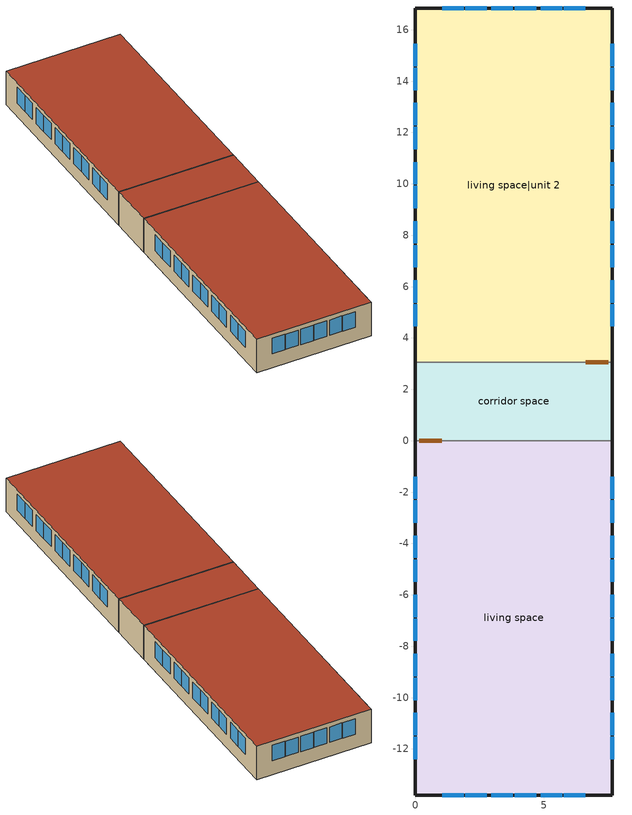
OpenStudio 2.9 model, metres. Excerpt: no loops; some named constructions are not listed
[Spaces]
living space
 floor foundation (FloorFndGrndFinSlab): 0,-13.8 0,0 7.66,0 7.66,-13.8 z0
 wall outside (WallExtInsFin): 0,0 0,-13.8 7.66,-13.8 7.66,0 z0:2.44
 wall adiabatic (WallIntFinUninsFin): 7.66,0 0,0 z0:2.44
 window (WindowConstruction): 1.05,-13.8 1.89,-13.8 / 1.95,-13.8 2.78,-13.8 / 2.96,-13.8 3.8,-13.8 / 3.86,-13.8 4.7,-13.8 / 4.88,-13.8 5.72,-13.8 / 5.78,-13.8 6.62,-13.8 z1.02:2.13; 0,-1.4 0,-2.27 / 0,-2.33 0,-3.2 / 0,-3.7 0,-4.57 / 0,-4.63 0,-5.5 / 0,-6 0,-6.87 / 0,-6.93 0,-7.8 / 0,-8.3 0,-9.17 / 0,-9.23 0,-10.1 / 0,-10.6 0,-11.47 / 0,-11.53 0,-12.4 / 7.66,-12.4 7.66,-11.53 / 7.66,-11.47 7.66,-10.6 / 7.66,-10.1 7.66,-9.23 / 7.66,-9.17 7.66,-8.3 / 7.66,-7.8 7.66,-6.93 / 7.66,-6.87 7.66,-6 / 7.66,-5.5 7.66,-4.63 / 7.66,-4.57 7.66,-3.7 / 7.66,-3.2 7.66,-2.33 / 7.66,-2.27 7.66,-1.4 z0.97:2.13
 roof outside (RoofFinInsExt): 7.66,-13.8 7.66,0 0,0 0,-13.8 z2.44
living space|unit 2
 floor foundation (FloorFndGrndFinSlab 1): 0,3.05 0,16.84 7.66,16.84 7.66,3.05 z0
 wall outside (WallExtInsFin): 7.66,3.05 7.66,16.84 0,16.84 0,3.05 z0:2.44
 wall adiabatic (WallIntFinUninsFin): 0,3.05 7.66,3.05 z0:2.44
 window (WindowConstruction): 6.62,16.84 5.78,16.84 / 5.72,16.84 4.88,16.84 / 4.7,16.84 3.86,16.84 / 3.8,16.84 2.96,16.84 / 2.78,16.84 1.95,16.84 / 1.89,16.84 1.05,16.84 z1.02:2.13; 0,15.44 0,14.57 / 0,14.51 0,13.64 / 0,13.15 0,12.28 / 0,12.21 0,11.34 / 0,10.85 0,9.98 / 0,9.92 0,9.04 / 0,8.55 0,7.68 / 0,7.62 0,6.75 / 0,6.25 0,5.38 / 0,5.32 0,4.45 / 7.66,4.45 7.66,5.32 / 7.66,5.38 7.66,6.25 / 7.66,6.75 7.66,7.62 / 7.66,7.68 7.66,8.55 / 7.66,9.04 7.66,9.92 / 7.66,9.98 7.66,10.85 / 7.66,11.34 7.66,12.21 / 7.66,12.28 7.66,13.15 / 7.66,13.64 7.66,14.51 / 7.66,14.57 7.66,15.44 z0.97:2.13
 roof outside (RoofFinInsExt): 7.66,3.05 7.66,16.84 0,16.84 0,3.05 z2.44
corridor space
 floor foundation (FloorFndGrndUnfinSlab): 0,0 0,3.05 7.66,3.05 7.66,0 z0
 wall outside (WallExtUninsUnfin): 0,3.05 0,0 / 7.66,0 7.66,3.05 z0:2.44
 wall adiabatic (WallIntUnfinUninsUnfin): 7.66,3.05 0,3.05 / 0,0 7.66,0 z0:2.44
 door inside (UninsDoor): 0.15,0 1.02,0 / 7.51,3.05 6.64,3.05 z0:2.13
 roof outside (RoofUnfinUninsExt): 7.66,0 7.66,3.05 0,3.05 0,0 z2.44
[Schedule:Ruleset]
Name | Default Day Schedule | Summer Design Day Schedule | Winter Design Day Schedule
res mv_2 bath exhaust schedule | Schedule Day 59 | res mv_2 bath exhaust schedule summer design | res mv_2 bath exhaust schedule winter design
res mv_2 dryer exhaust schedule | Schedule Day 60
[Schedule:Day]
Schedule Day 59; res mv_2 bath exhaust schedule winter design; Schedule Day 60; res mv_2 dryer exhaust schedule allday1; res mv_2 dryer exhaust schedule allday4: 24, 0, 0
res mv_2 bath exhaust schedule allday1; res mv_2 bath exhaust schedule allday2; res mv_2 bath exhaust schedule allday3; res mv_2 bath exhaust schedule allday4; res mv_2 bath exhaust schedule allday5; res mv_2 bath exhaust schedule allday6; res mv_2 bath exhaust schedule allday7; res mv_2 bath exhaust schedule allday8; res mv_2 bath exhaust schedule allday9; res mv_2 bath exhaust schedule allday10; res mv_2 bath exhaust schedule allday11; res mv_2 bath exhaust schedule allday12: 5, 0, 0, 6, 0, 1, 24, 0, 0
res mv_2 bath exhaust schedule summer design: 24, 0, 1
res mv_2 dryer exhaust schedule allday2: 21, 10, 0, 21, 20, 0.8, 21, 30, 1, 21, 40, 0.6, 24, 0, 0
res mv_2 dryer exhaust schedule allday3: 8, 0, 0, 8, 10, 0.3, 8, 30, 1, 8, 40, 0.1, 9, 20, 0, 9, 30, 0.9, 9, 40, 1, 9, 50, 0.5, 24, 0, 0
res mv_2 dryer exhaust schedule allday5: 9, 20, 0, 9, 30, 0.7, 9, 40, 1, 9, 50, 0.7, 10, 30, 0, 10, 40, 0.2, 11, 0, 1, 11, 10, 0.2, 24, 0, 0
res mv_2 dryer exhaust schedule allday6: 15, 10, 0, 15, 20, 0.3, 15, 40, 1, 15, 50, 0.1, 22, 40, 0, 22, 50, 0.3, 23, 10, 1, 23, 20, 0.1, 24, 0, 0
res mv_2 dryer exhaust schedule allday7: 0, 10, 0.9, 0, 20, 1, 0, 30, 0.5, 20, 50, 0, 21, 0, 0.4, 21, 20, 1, 24, 0, 0
[Schedule:Rule] Apply Sunday=Yes; Apply Monday=Yes; Apply Tuesday=Yes; Apply Wednesday=Yes; Apply Thursday=Yes; Apply Friday=Yes; Apply Saturday=Yes
res mv_2 bath exhaust schedule allday rule1: Schedule Ruleset=res mv_2 bath exhaust schedule; Rule Order=11; Day Schedule=res mv_2 bath exhaust schedule allday1; Date Specification Type=DateRange; Start Month=1; Start Day=1; End Month=1; End Day=31
res mv_2 bath exhaust schedule allday rule2: Schedule Ruleset=res mv_2 bath exhaust schedule; Rule Order=10; Day Schedule=res mv_2 bath exhaust schedule allday2; Date Specification Type=DateRange; Start Month=2; Start Day=1; End Month=2; End Day=28
res mv_2 bath exhaust schedule allday rule3: Schedule Ruleset=res mv_2 bath exhaust schedule; Rule Order=9; Day Schedule=res mv_2 bath exhaust schedule allday3; Date Specification Type=DateRange; Start Month=3; Start Day=1; End Month=3; End Day=31
res mv_2 bath exhaust schedule allday rule4: Schedule Ruleset=res mv_2 bath exhaust schedule; Rule Order=8; Day Schedule=res mv_2 bath exhaust schedule allday4; Date Specification Type=DateRange; Start Month=4; Start Day=1; End Month=4; End Day=30
res mv_2 bath exhaust schedule allday rule5: Schedule Ruleset=res mv_2 bath exhaust schedule; Rule Order=7; Day Schedule=res mv_2 bath exhaust schedule allday5; Date Specification Type=DateRange; Start Month=5; Start Day=1; End Month=5; End Day=31
res mv_2 bath exhaust schedule allday rule6: Schedule Ruleset=res mv_2 bath exhaust schedule; Rule Order=6; Day Schedule=res mv_2 bath exhaust schedule allday6; Date Specification Type=DateRange; Start Month=6; Start Day=1; End Month=6; End Day=30
res mv_2 bath exhaust schedule allday rule7: Schedule Ruleset=res mv_2 bath exhaust schedule; Rule Order=5; Day Schedule=res mv_2 bath exhaust schedule allday7; Date Specification Type=DateRange; Start Month=7; Start Day=1; End Month=7; End Day=31
res mv_2 bath exhaust schedule allday rule8: Schedule Ruleset=res mv_2 bath exhaust schedule; Rule Order=4; Day Schedule=res mv_2 bath exhaust schedule allday8; Date Specification Type=DateRange; Start Month=8; Start Day=1; End Month=8; End Day=31
res mv_2 bath exhaust schedule allday rule9: Schedule Ruleset=res mv_2 bath exhaust schedule; Rule Order=3; Day Schedule=res mv_2 bath exhaust schedule allday9; Date Specification Type=DateRange; Start Month=9; Start Day=1; End Month=9; End Day=30
res mv_2 bath exhaust schedule allday rule10: Schedule Ruleset=res mv_2 bath exhaust schedule; Rule Order=2; Day Schedule=res mv_2 bath exhaust schedule allday10; Date Specification Type=DateRange; Start Month=10; Start Day=1; End Month=10; End Day=31
res mv_2 bath exhaust schedule allday rule11: Schedule Ruleset=res mv_2 bath exhaust schedule; Rule Order=1; Day Schedule=res mv_2 bath exhaust schedule allday11; Date Specification Type=DateRange; Start Month=11; Start Day=1; End Month=11; End Day=30
res mv_2 bath exhaust schedule allday rule12: Schedule Ruleset=res mv_2 bath exhaust schedule; Rule Order=0; Day Schedule=res mv_2 bath exhaust schedule allday12; Date Specification Type=DateRange; Start Month=12; Start Day=1; End Month=12; End Day=31
res mv_2 dryer exhaust schedule allday ruleset1: Schedule Ruleset=res mv_2 dryer exhaust schedule; Rule Order=6; Day Schedule=res mv_2 dryer exhaust schedule allday1; Date Specification Type=SpecificDates; Specific Month 1=1; Specific Day 1=1; Specific Month 2=1; Specific Day 2=8; Specific Month 3=1; Specific Day 3=15; Specific Month 4=1; Specific Day 4=22; Specific Month 5=1; Specific Day 5=29; Specific Month 6=2; Specific Day 6=5; Specific Month 7=2; Specific Day 7=12; Specific Month 8=2; Specific Day 8=19; Specific Month 9=2; Specific Day 9=26; Specific Month 10=3; Specific Day 10=5; Specific Month 11=3; Specific Day 11=12; Specific Month 12=3; Specific Day 12=19; Specific Month 13=3; Specific Day 13=26; Specific Month 14=4; Specific Day 14=2; Specific Month 15=4; Specific Day 15=9; Specific Month 16=4; Specific Day 16=16; Specific Month 17=4; Specific Day 17=23; Specific Month 18=4; Specific Day 18=30; Specific Month 19=5; Specific Day 19=7; Specific Month 20=5; Specific Day 20=14; Specific Month 21=5; Specific Day 21=21; Specific Month 22=5; Specific Day 22=28; Specific Month 23=6; Specific Day 23=4; Specific Month 24=6; Specific Day 24=11; Specific Month 25=6; Specific Day 25=18; Specific Month 26=6; Specific Day 26=25; Specific Month 27=7; Specific Day 27=2; Specific Month 28=7; Specific Day 28=9; Specific Month 29=7; Specific Day 29=16; Specific Month 30=7; Specific Day 30=23; Specific Month 31=7; Specific Day 31=30; Specific Month 32=8; Specific Day 32=6; Specific Month 33=8; Specific Day 33=13; Specific Month 34=8; Specific Day 34=20; Specific Month 35=8; Specific Day 35=27; Specific Month 36=9; Specific Day 36=3; Specific Month 37=9; Specific Day 37=10; Specific Month 38=9; Specific Day 38=17; Specific Month 39=9; Specific Day 39=24; Specific Month 40=10; Specific Day 40=1; Specific Month 41=10; Specific Day 41=8; Specific Month 42=10; Specific Day 42=15; Specific Month 43=10; Specific Day 43=22; Specific Month 44=10; Specific Day 44=29; Specific Month 45=11; Specific Day 45=5; Specific Month 46=11; Specific Day 46=12; Specific Month 47=11; Specific Day 47=19; Specific Month 48=11; Specific Day 48=26; Specific Month 49=12; Specific Day 49=3; Specific Month 50=12; Specific Day 50=10; Specific Month 51=12; Specific Day 51=17; Specific Month 52=12; Specific Day 52=24; Specific Month 53=12; Specific Day 53=31
res mv_2 dryer exhaust schedule allday ruleset2: Schedule Ruleset=res mv_2 dryer exhaust schedule; Rule Order=5; Day Schedule=res mv_2 dryer exhaust schedule allday2; Date Specification Type=SpecificDates; Specific Month 1=1; Specific Day 1=2; Specific Month 2=1; Specific Day 2=9; Specific Month 3=1; Specific Day 3=16; Specific Month 4=1; Specific Day 4=23; Specific Month 5=1; Specific Day 5=30; Specific Month 6=2; Specific Day 6=6; Specific Month 7=2; Specific Day 7=13; Specific Month 8=2; Specific Day 8=20; Specific Month 9=2; Specific Day 9=27; Specific Month 10=3; Specific Day 10=6; Specific Month 11=3; Specific Day 11=13; Specific Month 12=3; Specific Day 12=20; Specific Month 13=3; Specific Day 13=27; Specific Month 14=4; Specific Day 14=3; Specific Month 15=4; Specific Day 15=10; Specific Month 16=4; Specific Day 16=17; Specific Month 17=4; Specific Day 17=24; Specific Month 18=5; Specific Day 18=1; Specific Month 19=5; Specific Day 19=8; Specific Month 20=5; Specific Day 20=15; Specific Month 21=5; Specific Day 21=22; Specific Month 22=5; Specific Day 22=29; Specific Month 23=6; Specific Day 23=5; Specific Month 24=6; Specific Day 24=12; Specific Month 25=6; Specific Day 25=19; Specific Month 26=6; Specific Day 26=26; Specific Month 27=7; Specific Day 27=3; Specific Month 28=7; Specific Day 28=10; Specific Month 29=7; Specific Day 29=17; Specific Month 30=7; Specific Day 30=24; Specific Month 31=7; Specific Day 31=31; Specific Month 32=8; Specific Day 32=7; Specific Month 33=8; Specific Day 33=14; Specific Month 34=8; Specific Day 34=21; Specific Month 35=8; Specific Day 35=28; Specific Month 36=9; Specific Day 36=4; Specific Month 37=9; Specific Day 37=11; Specific Month 38=9; Specific Day 38=18; Specific Month 39=9; Specific Day 39=25; Specific Month 40=10; Specific Day 40=2; Specific Month 41=10; Specific Day 41=9; Specific Month 42=10; Specific Day 42=16; Specific Month 43=10; Specific Day 43=23; Specific Month 44=10; Specific Day 44=30; Specific Month 45=11; Specific Day 45=6; Specific Month 46=11; Specific Day 46=13; Specific Month 47=11; Specific Day 47=20; Specific Month 48=11; Specific Day 48=27; Specific Month 49=12; Specific Day 49=4; Specific Month 50=12; Specific Day 50=11; Specific Month 51=12; Specific Day 51=18; Specific Month 52=12; Specific Day 52=25
res mv_2 dryer exhaust schedule allday ruleset3: Schedule Ruleset=res mv_2 dryer exhaust schedule; Rule Order=4; Day Schedule=res mv_2 dryer exhaust schedule allday3; Date Specification Type=SpecificDates; Specific Month 1=1; Specific Day 1=3; Specific Month 2=1; Specific Day 2=10; Specific Month 3=1; Specific Day 3=17; Specific Month 4=1; Specific Day 4=24; Specific Month 5=1; Specific Day 5=31; Specific Month 6=2; Specific Day 6=7; Specific Month 7=2; Specific Day 7=14; Specific Month 8=2; Specific Day 8=21; Specific Month 9=2; Specific Day 9=28; Specific Month 10=3; Specific Day 10=7; Specific Month 11=3; Specific Day 11=14; Specific Month 12=3; Specific Day 12=21; Specific Month 13=3; Specific Day 13=28; Specific Month 14=4; Specific Day 14=4; Specific Month 15=4; Specific Day 15=11; Specific Month 16=4; Specific Day 16=18; Specific Month 17=4; Specific Day 17=25; Specific Month 18=5; Specific Day 18=2; Specific Month 19=5; Specific Day 19=9; Specific Month 20=5; Specific Day 20=16; Specific Month 21=5; Specific Day 21=23; Specific Month 22=5; Specific Day 22=30; Specific Month 23=6; Specific Day 23=6; Specific Month 24=6; Specific Day 24=13; Specific Month 25=6; Specific Day 25=20; Specific Month 26=6; Specific Day 26=27; Specific Month 27=7; Specific Day 27=4; Specific Month 28=7; Specific Day 28=11; Specific Month 29=7; Specific Day 29=18; Specific Month 30=7; Specific Day 30=25; Specific Month 31=8; Specific Day 31=1; Specific Month 32=8; Specific Day 32=8; Specific Month 33=8; Specific Day 33=15; Specific Month 34=8; Specific Day 34=22; Specific Month 35=8; Specific Day 35=29; Specific Month 36=9; Specific Day 36=5; Specific Month 37=9; Specific Day 37=12; Specific Month 38=9; Specific Day 38=19; Specific Month 39=9; Specific Day 39=26; Specific Month 40=10; Specific Day 40=3; Specific Month 41=10; Specific Day 41=10; Specific Month 42=10; Specific Day 42=17; Specific Month 43=10; Specific Day 43=24; Specific Month 44=10; Specific Day 44=31; Specific Month 45=11; Specific Day 45=7; Specific Month 46=11; Specific Day 46=14; Specific Month 47=11; Specific Day 47=21; Specific Month 48=11; Specific Day 48=28; Specific Month 49=12; Specific Day 49=5; Specific Month 50=12; Specific Day 50=12; Specific Month 51=12; Specific Day 51=19; Specific Month 52=12; Specific Day 52=26
res mv_2 dryer exhaust schedule allday ruleset4: Schedule Ruleset=res mv_2 dryer exhaust schedule; Rule Order=3; Day Schedule=res mv_2 dryer exhaust schedule allday4; Date Specification Type=SpecificDates; Specific Month 1=1; Specific Day 1=4; Specific Month 2=1; Specific Day 2=11; Specific Month 3=1; Specific Day 3=18; Specific Month 4=1; Specific Day 4=25; Specific Month 5=2; Specific Day 5=1; Specific Month 6=2; Specific Day 6=8; Specific Month 7=2; Specific Day 7=15; Specific Month 8=2; Specific Day 8=22; Specific Month 9=3; Specific Day 9=1; Specific Month 10=3; Specific Day 10=8; Specific Month 11=3; Specific Day 11=15; Specific Month 12=3; Specific Day 12=22; Specific Month 13=3; Specific Day 13=29; Specific Month 14=4; Specific Day 14=5; Specific Month 15=4; Specific Day 15=12; Specific Month 16=4; Specific Day 16=19; Specific Month 17=4; Specific Day 17=26; Specific Month 18=5; Specific Day 18=3; Specific Month 19=5; Specific Day 19=10; Specific Month 20=5; Specific Day 20=17; Specific Month 21=5; Specific Day 21=24; Specific Month 22=5; Specific Day 22=31; Specific Month 23=6; Specific Day 23=7; Specific Month 24=6; Specific Day 24=14; Specific Month 25=6; Specific Day 25=21; Specific Month 26=6; Specific Day 26=28; Specific Month 27=7; Specific Day 27=5; Specific Month 28=7; Specific Day 28=12; Specific Month 29=7; Specific Day 29=19; Specific Month 30=7; Specific Day 30=26; Specific Month 31=8; Specific Day 31=2; Specific Month 32=8; Specific Day 32=9; Specific Month 33=8; Specific Day 33=16; Specific Month 34=8; Specific Day 34=23; Specific Month 35=8; Specific Day 35=30; Specific Month 36=9; Specific Day 36=6; Specific Month 37=9; Specific Day 37=13; Specific Month 38=9; Specific Day 38=20; Specific Month 39=9; Specific Day 39=27; Specific Month 40=10; Specific Day 40=4; Specific Month 41=10; Specific Day 41=11; Specific Month 42=10; Specific Day 42=18; Specific Month 43=10; Specific Day 43=25; Specific Month 44=11; Specific Day 44=1; Specific Month 45=11; Specific Day 45=8; Specific Month 46=11; Specific Day 46=15; Specific Month 47=11; Specific Day 47=22; Specific Month 48=11; Specific Day 48=29; Specific Month 49=12; Specific Day 49=6; Specific Month 50=12; Specific Day 50=13; Specific Month 51=12; Specific Day 51=20; Specific Month 52=12; Specific Day 52=27
res mv_2 dryer exhaust schedule allday ruleset5: Schedule Ruleset=res mv_2 dryer exhaust schedule; Rule Order=2; Day Schedule=res mv_2 dryer exhaust schedule allday5; Date Specification Type=SpecificDates; Specific Month 1=1; Specific Day 1=5; Specific Month 2=1; Specific Day 2=12; Specific Month 3=1; Specific Day 3=19; Specific Month 4=1; Specific Day 4=26; Specific Month 5=2; Specific Day 5=2; Specific Month 6=2; Specific Day 6=9; Specific Month 7=2; Specific Day 7=16; Specific Month 8=2; Specific Day 8=23; Specific Month 9=3; Specific Day 9=2; Specific Month 10=3; Specific Day 10=9; Specific Month 11=3; Specific Day 11=16; Specific Month 12=3; Specific Day 12=23; Specific Month 13=3; Specific Day 13=30; Specific Month 14=4; Specific Day 14=6; Specific Month 15=4; Specific Day 15=13; Specific Month 16=4; Specific Day 16=20; Specific Month 17=4; Specific Day 17=27; Specific Month 18=5; Specific Day 18=4; Specific Month 19=5; Specific Day 19=11; Specific Month 20=5; Specific Day 20=18; Specific Month 21=5; Specific Day 21=25; Specific Month 22=6; Specific Day 22=1; Specific Month 23=6; Specific Day 23=8; Specific Month 24=6; Specific Day 24=15; Specific Month 25=6; Specific Day 25=22; Specific Month 26=6; Specific Day 26=29; Specific Month 27=7; Specific Day 27=6; Specific Month 28=7; Specific Day 28=13; Specific Month 29=7; Specific Day 29=20; Specific Month 30=7; Specific Day 30=27; Specific Month 31=8; Specific Day 31=3; Specific Month 32=8; Specific Day 32=10; Specific Month 33=8; Specific Day 33=17; Specific Month 34=8; Specific Day 34=24; Specific Month 35=8; Specific Day 35=31; Specific Month 36=9; Specific Day 36=7; Specific Month 37=9; Specific Day 37=14; Specific Month 38=9; Specific Day 38=21; Specific Month 39=9; Specific Day 39=28; Specific Month 40=10; Specific Day 40=5; Specific Month 41=10; Specific Day 41=12; Specific Month 42=10; Specific Day 42=19; Specific Month 43=10; Specific Day 43=26; Specific Month 44=11; Specific Day 44=2; Specific Month 45=11; Specific Day 45=9; Specific Month 46=11; Specific Day 46=16; Specific Month 47=11; Specific Day 47=23; Specific Month 48=11; Specific Day 48=30; Specific Month 49=12; Specific Day 49=7; Specific Month 50=12; Specific Day 50=14; Specific Month 51=12; Specific Day 51=21; Specific Month 52=12; Specific Day 52=28
res mv_2 dryer exhaust schedule allday ruleset6: Schedule Ruleset=res mv_2 dryer exhaust schedule; Rule Order=1; Day Schedule=res mv_2 dryer exhaust schedule allday6; Date Specification Type=SpecificDates; Specific Month 1=1; Specific Day 1=6; Specific Month 2=1; Specific Day 2=13; Specific Month 3=1; Specific Day 3=20; Specific Month 4=1; Specific Day 4=27; Specific Month 5=2; Specific Day 5=3; Specific Month 6=2; Specific Day 6=10; Specific Month 7=2; Specific Day 7=17; Specific Month 8=2; Specific Day 8=24; Specific Month 9=3; Specific Day 9=3; Specific Month 10=3; Specific Day 10=10; Specific Month 11=3; Specific Day 11=17; Specific Month 12=3; Specific Day 12=24; Specific Month 13=3; Specific Day 13=31; Specific Month 14=4; Specific Day 14=7; Specific Month 15=4; Specific Day 15=14; Specific Month 16=4; Specific Day 16=21; Specific Month 17=4; Specific Day 17=28; Specific Month 18=5; Specific Day 18=5; Specific Month 19=5; Specific Day 19=12; Specific Month 20=5; Specific Day 20=19; Specific Month 21=5; Specific Day 21=26; Specific Month 22=6; Specific Day 22=2; Specific Month 23=6; Specific Day 23=9; Specific Month 24=6; Specific Day 24=16; Specific Month 25=6; Specific Day 25=23; Specific Month 26=6; Specific Day 26=30; Specific Month 27=7; Specific Day 27=7; Specific Month 28=7; Specific Day 28=14; Specific Month 29=7; Specific Day 29=21; Specific Month 30=7; Specific Day 30=28; Specific Month 31=8; Specific Day 31=4; Specific Month 32=8; Specific Day 32=11; Specific Month 33=8; Specific Day 33=18; Specific Month 34=8; Specific Day 34=25; Specific Month 35=9; Specific Day 35=1; Specific Month 36=9; Specific Day 36=8; Specific Month 37=9; Specific Day 37=15; Specific Month 38=9; Specific Day 38=22; Specific Month 39=9; Specific Day 39=29; Specific Month 40=10; Specific Day 40=6; Specific Month 41=10; Specific Day 41=13; Specific Month 42=10; Specific Day 42=20; Specific Month 43=10; Specific Day 43=27; Specific Month 44=11; Specific Day 44=3; Specific Month 45=11; Specific Day 45=10; Specific Month 46=11; Specific Day 46=17; Specific Month 47=11; Specific Day 47=24; Specific Month 48=12; Specific Day 48=1; Specific Month 49=12; Specific Day 49=8; Specific Month 50=12; Specific Day 50=15; Specific Month 51=12; Specific Day 51=22; Specific Month 52=12; Specific Day 52=29
res mv_2 dryer exhaust schedule allday ruleset7: Schedule Ruleset=res mv_2 dryer exhaust schedule; Rule Order=0; Day Schedule=res mv_2 dryer exhaust schedule allday7; Date Specification Type=SpecificDates; Specific Month 1=1; Specific Day 1=7; Specific Month 2=1; Specific Day 2=14; Specific Month 3=1; Specific Day 3=21; Specific Month 4=1; Specific Day 4=28; Specific Month 5=2; Specific Day 5=4; Specific Month 6=2; Specific Day 6=11; Specific Month 7=2; Specific Day 7=18; Specific Month 8=2; Specific Day 8=25; Specific Month 9=3; Specific Day 9=4; Specific Month 10=3; Specific Day 10=11; Specific Month 11=3; Specific Day 11=18; Specific Month 12=3; Specific Day 12=25; Specific Month 13=4; Specific Day 13=1; Specific Month 14=4; Specific Day 14=8; Specific Month 15=4; Specific Day 15=15; Specific Month 16=4; Specific Day 16=22; Specific Month 17=4; Specific Day 17=29; Specific Month 18=5; Specific Day 18=6; Specific Month 19=5; Specific Day 19=13; Specific Month 20=5; Specific Day 20=20; Specific Month 21=5; Specific Day 21=27; Specific Month 22=6; Specific Day 22=3; Specific Month 23=6; Specific Day 23=10; Specific Month 24=6; Specific Day 24=17; Specific Month 25=6; Specific Day 25=24; Specific Month 26=7; Specific Day 26=1; Specific Month 27=7; Specific Day 27=8; Specific Month 28=7; Specific Day 28=15; Specific Month 29=7; Specific Day 29=22; Specific Month 30=7; Specific Day 30=29; Specific Month 31=8; Specific Day 31=5; Specific Month 32=8; Specific Day 32=12; Specific Month 33=8; Specific Day 33=19; Specific Month 34=8; Specific Day 34=26; Specific Month 35=9; Specific Day 35=2; Specific Month 36=9; Specific Day 36=9; Specific Month 37=9; Specific Day 37=16; Specific Month 38=9; Specific Day 38=23; Specific Month 39=9; Specific Day 39=30; Specific Month 40=10; Specific Day 40=7; Specific Month 41=10; Specific Day 41=14; Specific Month 42=10; Specific Day 42=21; Specific Month 43=10; Specific Day 43=28; Specific Month 44=11; Specific Day 44=4; Specific Month 45=11; Specific Day 45=11; Specific Month 46=11; Specific Day 46=18; Specific Month 47=11; Specific Day 47=25; Specific Month 48=12; Specific Day 48=2; Specific Month 49=12; Specific Day 49=9; Specific Month 50=12; Specific Day 50=16; Specific Month 51=12; Specific Day 51=23; Specific Month 52=12; Specific Day 52=30
